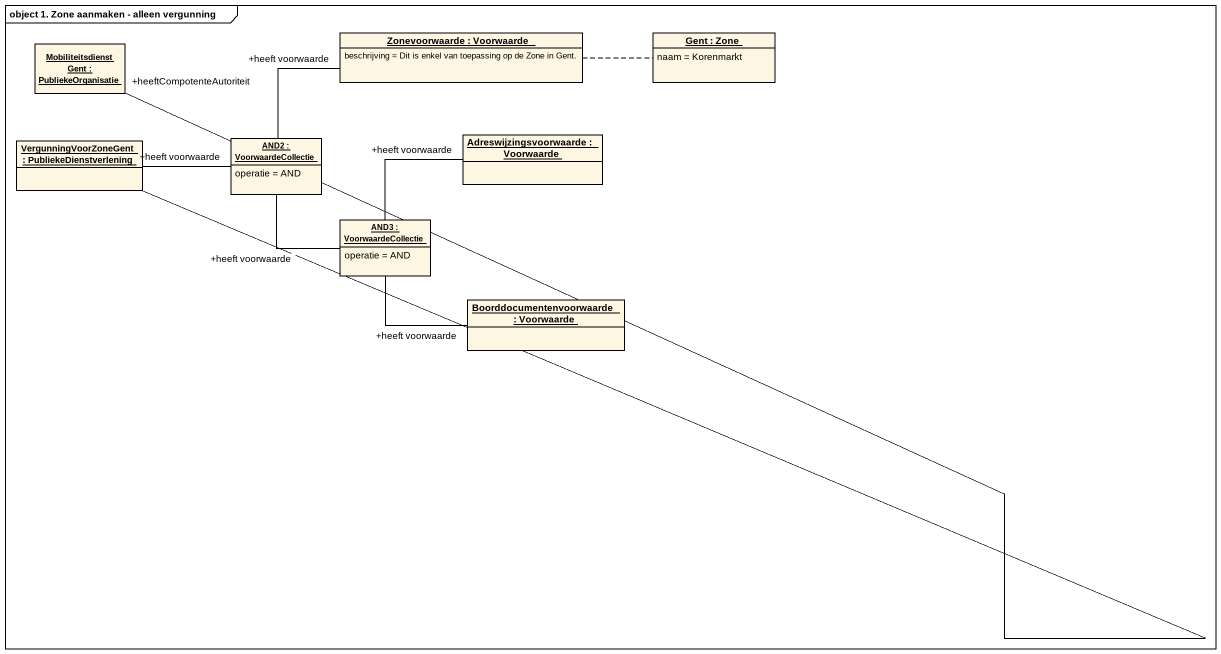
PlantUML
@startuml
mainframe object 1. Zone aanmaken - alleen vergunning
hide circle
hide empty members
object "Mobiliteitsdienst Gent : PubliekeOrganisatie" as Mobiliteitsdienst_Gent
object "Zonevoorwaarde : Voorwaarde" as Zonevoorwaarde {
  beschrijving = Dit is enkel van toepassing op de Zone in Gent.
}
object "Gent : Zone" as Gent {
  naam = Korenmarkt
}
object "VergunningVoorZoneGent : PubliekeDienstverlening" as VergunningVoorZoneGent
object "AND2 : VoorwaardeCollectie" as AND2 {
  operatie = AND
}
object "Adreswijzingsvoorwaarde : Voorwaarde" as Adreswijzingsvoorwaarde
object "AND3 : VoorwaardeCollectie" as AND3 {
  operatie = AND
}
object "Boorddocumentenvoorwaarde : Voorwaarde" as Boorddocumentenvoorwaarde
Mobiliteitsdienst_Gent "+heeftCompotenteAutoriteit" -- VergunningVoorZoneGent
Zonevoorwaarde .right. Gent
VergunningVoorZoneGent -right- "+heeft voorwaarde" AND2
AND2 -right- "+heeft voorwaarde" Zonevoorwaarde
AND2 -- "+heeft voorwaarde" AND3
AND3 -up- "+heeft voorwaarde" Adreswijzingsvoorwaarde
AND3 -right- "+heeft voorwaarde" Boorddocumentenvoorwaarde
@enduml
